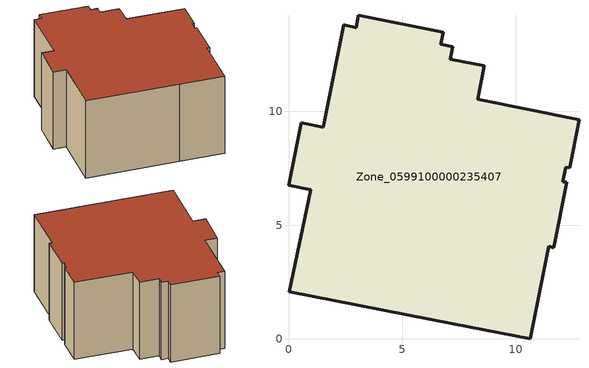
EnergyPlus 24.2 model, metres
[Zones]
Zone_0599100000235407
 floor ground (C_G): 7.23,0.66 0.04,2.08 0.97,6.56 0,6.76 0.56,9.5 1.53,9.31 2.43,13.81 2.97,13.68 3.06,14.23 6.8,13.48 6.69,12.94 7.22,12.84 7.12,12.3 8.6,12.01 8.32,10.53 12.77,9.63 12.36,7.52 12.2,7.55 12.06,6.91 12.23,6.88 11.67,4.01 11.45,4.06 10.63,0 z0
 wall outside (C_F): 8.32,10.53 8.6,12.01 7.12,12.3 7.22,12.84 6.69,12.94 6.8,13.48 3.06,14.23 2.97,13.68 2.43,13.81 1.53,9.31 0.56,9.5 0,6.76 0.97,6.56 0.04,2.08 7.23,0.66 10.63,0 11.45,4.06 11.67,4.01 12.23,6.88 12.06,6.91 12.2,7.55 12.36,7.52 12.77,9.63 8.32,10.53 z0:6.67
 roof outside (C_R): 12.06,6.91 12.2,7.55 12.36,7.52 12.77,9.63 8.32,10.53 8.6,12.01 7.12,12.3 7.22,12.84 6.69,12.94 6.8,13.48 3.06,14.23 2.97,13.68 2.43,13.81 1.53,9.31 0.56,9.5 0,6.76 0.97,6.56 0.04,2.08 7.23,0.66 10.63,0 11.45,4.06 11.67,4.01 12.23,6.88 z6.67
[BUILDING]
Pand.0599100000235407: North Axis=0; Terrain=City; Loads Convergence Tolerance Value=0.04; Temperature Convergence Tolerance Value=0.4; Solar Distribution=FullExterior; Maximum Number of Warmup Days=25; Minimum Number of Warmup Days=1
[Site:Location]
Rotterdam.The.Hague.AP_ZH_NLD Design_Conditions: Latitude=51.96; Longitude=4.45; Time Zone=1; Elevation=-4.5
[SITE:GROUNDTEMPERATURE:BUILDINGSURFACE]
18, 18, 18, 18, 18, 18, 18, 18, 18, 18, 18, 18
[MATERIAL] Thermal Absorptance=0.9; Solar Absorptance=0.7; Visible Absorptance=0.7
Name | Roughness | Thickness | Conductivity | Density | Specific Heat
G.D.1965 | MediumSmooth | 0.15 | 1 | 540 | 1210
F.D.1965 | Rough | 0.3 | 0.857143 | 1920 | 840
R.D.1965 | MediumRough | 0.2 | 0.08 | 1500 | 1000
[CONSTRUCTION]
C_G: G.D.1965
C_F: F.D.1965
C_R: R.D.1965
[ZONE]
Zone_0599100000235407: Type=1; Multiplier=1; Ceiling Height=Autocalculate; Volume=Autocalculate; Floor Area=autocalculate; Part of Total Floor Area=Yes
[ZONEINFILTRATION:DESIGNFLOWRATE]
Infil_Zone_0599100000235407: Zone or ZoneList or Space or SpaceList=Zone_0599100000235407; Schedule=AlwaysOn; Design Flow Rate Calculation Method=Flow/Area; Flow Rate per Floor Area=0.0042; Constant Term Coefficient=1; Temperature Term Coefficient=0; Velocity Term Coefficient=0; Velocity Squared Term Coefficient=0
[HVACTEMPLATE:ZONE:IDEALLOADSAIRSYSTEM]
Zone_0599100000235407: Maximum Heating Supply Air Temperature=50; Minimum Cooling Supply Air Temperature=13; Maximum Heating Supply Air Humidity Ratio=0.0156; Minimum Cooling Supply Air Humidity Ratio=0.0077; Heating Limit=NoLimit; Cooling Limit=NoLimit; Dehumidification Control Type=ConstantSensibleHeatRatio; Cooling Sensible Heat Ratio=0.7; Dehumidification Setpoint=60; Humidification Control Type=None; Humidification Setpoint=30; Outdoor Air Method=None; Outdoor Air Flow Rate per Person=0.00944; Outdoor Air Flow Rate per Zone Floor Area=0; Outdoor Air Flow Rate per Zone=0; Demand Controlled Ventilation Type=None; Outdoor Air Economizer Type=NoEconomizer; Heat Recovery Type=None; Sensible Heat Recovery Effectiveness=0.7; Latent Heat Recovery Effectiveness=0.65
[ZONECONTROL:THERMOSTAT]
ThermostatControl_Zone_0599100000235407: Zone or ZoneList=Zone_0599100000235407; Control Type Schedule=DualSetpointControlType; Control 1=Thermostat_Zone_0599100000235407; Temperature Difference Between Cutout And Setpoint=0
[THERMOSTATSETPOINT:DUALSETPOINT]
Thermostat_Zone_0599100000235407: Heating Setpoint Temperature Schedule=HeatingSetpoint_Zone_0599100000235407; Cooling Setpoint Temperature Schedule=CoolingSetpoint_Zone_0599100000235407
[SCHEDULE:COMPACT]
HeatingSetpoint_Zone_0599100000235407: Through: 12/31, For: AllDays, Until: 24:00, 21
CoolingSetpoint_Zone_0599100000235407: Through: 12/31, For: AllDays, Until: 24:00, 24
DualSetpointControlType: Through: 12/31, For: AllDays, Until: 24:00, 4
AlwaysOn: Through: 12/31, For: AllDays, Until: 24:00, 1
